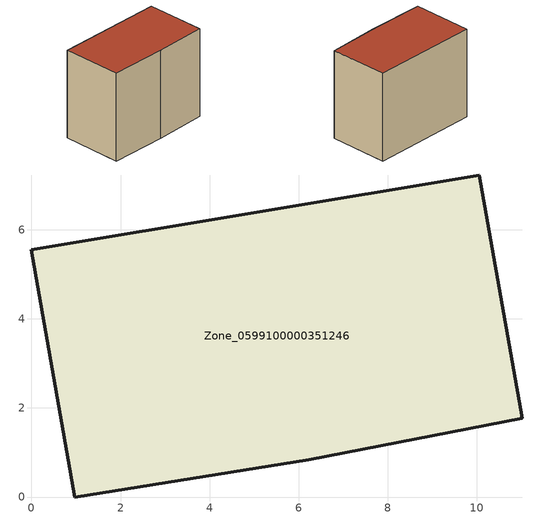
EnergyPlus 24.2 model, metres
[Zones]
Zone_0599100000351246
 floor ground (C_G): 0,5.55 10.06,7.23 11.01,1.76 6.23,0.84 0.97,0 z0
 wall outside (C_F): 10.06,7.23 0,5.55 0.97,0 6.23,0.84 11.01,1.76 10.06,7.23 z0:8.48
 roof outside (C_R): 11.01,1.76 10.06,7.23 0,5.55 0.97,0 6.23,0.84 z8.48
[BUILDING]
Pand.0599100000351246: North Axis=0; Terrain=City; Loads Convergence Tolerance Value=0.04; Temperature Convergence Tolerance Value=0.4; Solar Distribution=FullExterior; Maximum Number of Warmup Days=25; Minimum Number of Warmup Days=1
[Site:Location]
Rotterdam.The.Hague.AP_ZH_NLD Design_Conditions: Latitude=51.96; Longitude=4.45; Time Zone=1; Elevation=-4.5
[SITE:GROUNDTEMPERATURE:BUILDINGSURFACE]
18, 18, 18, 18, 18, 18, 18, 18, 18, 18, 18, 18
[MATERIAL] Thermal Absorptance=0.9; Solar Absorptance=0.7; Visible Absorptance=0.7
Name | Roughness | Thickness | Conductivity | Density | Specific Heat
G.TI.1992-2005 | MediumSmooth | 0.15 | 0.06 | 540 | 1210
F.TI.1992-2005 | Rough | 0.3 | 0.12 | 1920 | 840
R.TI.1992-2005 | MediumRough | 0.2 | 0.08 | 1500 | 1000
[CONSTRUCTION]
C_G: G.TI.1992-2005
C_F: F.TI.1992-2005
C_R: R.TI.1992-2005
[ZONE]
Zone_0599100000351246: Type=1; Multiplier=1; Ceiling Height=Autocalculate; Volume=Autocalculate; Floor Area=autocalculate; Part of Total Floor Area=Yes
[ZONEINFILTRATION:DESIGNFLOWRATE]
Infil_Zone_0599100000351246: Zone or ZoneList or Space or SpaceList=Zone_0599100000351246; Schedule=AlwaysOn; Design Flow Rate Calculation Method=Flow/Area; Flow Rate per Floor Area=0.0015; Constant Term Coefficient=1; Temperature Term Coefficient=0; Velocity Term Coefficient=0; Velocity Squared Term Coefficient=0
[HVACTEMPLATE:ZONE:IDEALLOADSAIRSYSTEM]
Zone_0599100000351246: Maximum Heating Supply Air Temperature=50; Minimum Cooling Supply Air Temperature=13; Maximum Heating Supply Air Humidity Ratio=0.0156; Minimum Cooling Supply Air Humidity Ratio=0.0077; Heating Limit=NoLimit; Cooling Limit=NoLimit; Dehumidification Control Type=ConstantSensibleHeatRatio; Cooling Sensible Heat Ratio=0.7; Dehumidification Setpoint=60; Humidification Control Type=None; Humidification Setpoint=30; Outdoor Air Method=None; Outdoor Air Flow Rate per Person=0.00944; Outdoor Air Flow Rate per Zone Floor Area=0; Outdoor Air Flow Rate per Zone=0; Demand Controlled Ventilation Type=None; Outdoor Air Economizer Type=NoEconomizer; Heat Recovery Type=None; Sensible Heat Recovery Effectiveness=0.7; Latent Heat Recovery Effectiveness=0.65
[ZONECONTROL:THERMOSTAT]
ThermostatControl_Zone_0599100000351246: Zone or ZoneList=Zone_0599100000351246; Control Type Schedule=DualSetpointControlType; Control 1=Thermostat_Zone_0599100000351246; Temperature Difference Between Cutout And Setpoint=0
[THERMOSTATSETPOINT:DUALSETPOINT]
Thermostat_Zone_0599100000351246: Heating Setpoint Temperature Schedule=HeatingSetpoint_Zone_0599100000351246; Cooling Setpoint Temperature Schedule=CoolingSetpoint_Zone_0599100000351246
[SCHEDULE:COMPACT]
HeatingSetpoint_Zone_0599100000351246: Through: 12/31, For: AllDays, Until: 24:00, 21
CoolingSetpoint_Zone_0599100000351246: Through: 12/31, For: AllDays, Until: 24:00, 24
DualSetpointControlType: Through: 12/31, For: AllDays, Until: 24:00, 4
AlwaysOn: Through: 12/31, For: AllDays, Until: 24:00, 1
